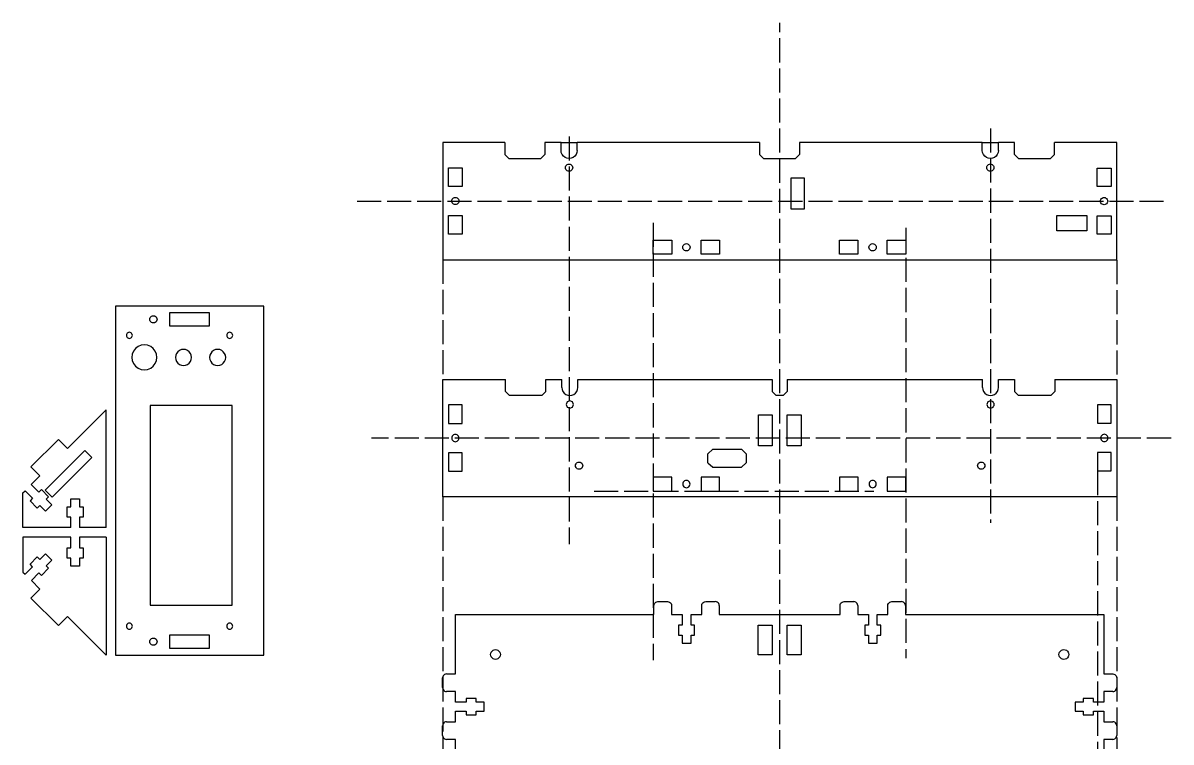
# Model space of a CAD drawing. Header units: inches. Extents: x 5 to 577, y -309 to 439.
# Drawn here: x 5 to 577, y 81 to 439 of the extents above; entities that cross this region are included whole.
import ezdxf

# ---------------------------------------------------------------- set-up
doc = ezdxf.new("R2010")
doc.units = ezdxf.units.IN
doc.header["$MEASUREMENT"] = 0
doc.linetypes.add('ACAD_ISO02W100', pattern=[15, 12, -3])
doc.layers.add('alignment', color=80, linetype='ACAD_ISO02W100', plot=False)

msp = doc.modelspace()

# ---------------------------------------------------------------- linework, layer by layer
for p, q in [((245, 379.77), (214, 379.77)), ((214, 379.77), (214, 321.27)), ((245, 379.77), (245, 373.77)), ((265, 379.77), (265, 373.77)), ((273, 379.77), (265, 379.77)), ((273, 375.77), (273, 379.77)), ((281, 375.77), (281, 379.77)), ((371.89, 379.77), (281, 379.77)), ((371.89, 379.77), (371.89, 373.77)), ((482.89, 379.77), (391.89, 379.77)), ((391.89, 379.77), (391.89, 373.77)), ((483, 375.8), (483, 379.8)), ((499, 379.8), (491, 379.8)), ((491, 375.8), (491, 379.8)), ((499, 373.8), (499, 379.8)), ((550, 379.8), (519, 379.8)), ((519, 373.8), (519, 379.8)), ((550, 321.3), (550, 379.8)), ((245, 373.77), (247, 371.77)), ((265, 373.77), (263, 371.77)), ((273.14, 374.73), (273, 375.77)), ((273.54, 373.77), (273.14, 374.73)), ((274.17, 372.94), (273.54, 373.77)), ((275, 372.31), (274.17, 372.94)), ((275.96, 371.91), (275, 372.31)), ((279, 372.31), (278.04, 371.91)), ((279.83, 372.94), (279, 372.31)), ((280.46, 373.77), (279.83, 372.94)), ((280.86, 374.73), (280.46, 373.77)), ((281, 375.77), (280.86, 374.73)), ((371.89, 373.77), (373.89, 371.77)), ((391.89, 373.77), (389.89, 371.77)), ((483.14, 374.77), (483, 375.8)), ((483.54, 373.8), (483.14, 374.77)), ((484.17, 372.97), (483.54, 373.8)), ((485, 372.34), (484.17, 372.97)), ((485.96, 371.94), (485, 372.34)), ((489, 372.34), (488.04, 371.94)), ((489.83, 372.97), (489, 372.34)), ((490.46, 373.8), (489.83, 372.97)), ((490.86, 374.77), (490.46, 373.8)), ((491, 375.8), (490.86, 374.77)), ((499, 373.8), (501, 371.8)), ((519, 373.8), (517, 371.8)), ((216.85, 367.12), (223.75, 367.12)), ((216.85, 357.92), (216.85, 367.12)), ((223.75, 367.12), (223.75, 357.92)), ((247, 371.77), (263, 371.77)), ((275.2, 367.27), (275.26, 367.74)), ((275.26, 366.8), (275.2, 367.27)), ((275.26, 367.74), (275.44, 368.17)), ((275.44, 366.37), (275.26, 366.8)), ((275.44, 368.17), (275.73, 368.54)), ((275.73, 366), (275.44, 366.37)), ((275.73, 368.54), (276.1, 368.83)), ((277, 371.77), (275.96, 371.91)), ((276.1, 368.83), (276.53, 369.01)), ((276.53, 369.01), (277, 369.07)), ((278.04, 371.91), (277, 371.77)), ((277, 369.07), (277.47, 369.01)), ((277.47, 369.01), (277.9, 368.83)), ((277.9, 368.83), (278.27, 368.54)), ((278.27, 368.54), (278.56, 368.17)), ((278.56, 366.37), (278.27, 366)), ((278.56, 368.17), (278.74, 367.74)), ((278.74, 366.8), (278.56, 366.37)), ((278.74, 367.74), (278.8, 367.27)), ((278.8, 367.27), (278.74, 366.8)), ((373.89, 371.77), (389.89, 371.77)), ((485.2, 367.3), (485.26, 367.77)), ((485.26, 366.83), (485.2, 367.3)), ((485.26, 367.77), (485.44, 368.2)), ((485.44, 366.4), (485.26, 366.83)), ((485.44, 368.2), (485.73, 368.57)), ((485.73, 366.03), (485.44, 366.4)), ((485.73, 368.57), (486.1, 368.86)), ((487, 371.8), (485.96, 371.94)), ((486.1, 368.86), (486.53, 369.04)), ((486.53, 369.04), (487, 369.1)), ((488.04, 371.94), (487, 371.8)), ((487, 369.1), (487.47, 369.04)), ((487.47, 369.04), (487.9, 368.86)), ((487.9, 368.86), (488.27, 368.57)), ((488.27, 368.57), (488.56, 368.2)), ((488.56, 366.4), (488.27, 366.03)), ((488.56, 368.2), (488.74, 367.77)), ((488.74, 366.83), (488.56, 366.4)), ((488.74, 367.77), (488.8, 367.3)), ((488.8, 367.3), (488.74, 366.83)), ((501, 371.8), (517, 371.8)), ((540.25, 357.85), (540.25, 367.05)), ((540.25, 367.05), (547.15, 367.05)), ((547.15, 367.05), (547.15, 357.85)), ((276.1, 365.71), (275.73, 366)), ((276.53, 365.53), (276.1, 365.71)), ((277, 365.47), (276.53, 365.53)), ((277.47, 365.53), (277, 365.47)), ((277.9, 365.71), (277.47, 365.53)), ((278.27, 366), (277.9, 365.71)), ((394.44, 362.07), (387.54, 362.07)), ((387.54, 362.07), (387.54, 346.67)), ((394.44, 346.67), (394.44, 362.07)), ((486.1, 365.74), (485.73, 366.03)), ((486.53, 365.56), (486.1, 365.74)), ((487, 365.5), (486.53, 365.56)), ((487.47, 365.56), (487, 365.5)), ((487.9, 365.74), (487.47, 365.56)), ((488.27, 366.03), (487.9, 365.74)), ((223.75, 357.92), (216.85, 357.92)), ((547.15, 357.85), (540.25, 357.85)), ((218.5, 350.62), (218.56, 351.09)), ((218.56, 350.15), (218.5, 350.62)), ((218.56, 351.09), (218.74, 351.52)), ((218.74, 349.72), (218.56, 350.15)), ((218.74, 351.52), (219.03, 351.89)), ((219.03, 349.35), (218.74, 349.72)), ((219.03, 351.89), (219.4, 352.18)), ((219.4, 349.06), (219.03, 349.35)), ((219.4, 352.18), (219.83, 352.36)), ((219.83, 352.36), (220.3, 352.42)), ((220.3, 352.42), (220.77, 352.36)), ((220.77, 352.36), (221.2, 352.18)), ((221.2, 352.18), (221.57, 351.89)), ((221.57, 349.35), (221.2, 349.06)), ((221.57, 351.89), (221.86, 351.52)), ((221.86, 349.72), (221.57, 349.35)), ((221.86, 351.52), (222.04, 351.09)), ((222.04, 350.15), (221.86, 349.72)), ((222.04, 351.09), (222.1, 350.62)), ((222.1, 350.62), (222.04, 350.15)), ((541.9, 350.55), (541.96, 351.02)), ((541.96, 350.08), (541.9, 350.55)), ((541.96, 351.02), (542.14, 351.45)), ((542.14, 349.65), (541.96, 350.08)), ((542.14, 351.45), (542.43, 351.82)), ((542.43, 349.28), (542.14, 349.65)), ((542.43, 351.82), (542.8, 352.11)), ((542.8, 348.99), (542.43, 349.28)), ((542.8, 352.11), (543.23, 352.29)), ((543.23, 352.29), (543.7, 352.35)), ((543.7, 352.35), (544.17, 352.29)), ((544.17, 352.29), (544.6, 352.11)), ((544.6, 352.11), (544.97, 351.82)), ((544.97, 349.28), (544.6, 348.99)), ((544.97, 351.82), (545.26, 351.45)), ((545.26, 349.65), (544.97, 349.28)), ((545.26, 351.45), (545.44, 351.02)), ((545.44, 350.08), (545.26, 349.65)), ((545.44, 351.02), (545.5, 350.55)), ((545.5, 350.55), (545.44, 350.08)), ((219.83, 348.88), (219.4, 349.06)), ((220.3, 348.82), (219.83, 348.88)), ((220.77, 348.88), (220.3, 348.82)), ((221.2, 349.06), (220.77, 348.88)), ((387.54, 346.67), (394.44, 346.67)), ((543.23, 348.81), (542.8, 348.99)), ((543.7, 348.75), (543.23, 348.81)), ((544.17, 348.81), (543.7, 348.75)), ((544.6, 348.99), (544.17, 348.81)), ((216.85, 343.32), (223.75, 343.32)), ((216.85, 334.12), (216.85, 343.32)), ((223.75, 343.32), (223.75, 334.12)), ((540.25, 334.05), (540.25, 343.25)), ((540.25, 343.25), (547.15, 343.25)), ((547.15, 343.25), (547.15, 334.05)), ((223.75, 334.12), (216.85, 334.12)), ((547.15, 334.05), (540.25, 334.05)), ((318.99, 331.02), (328.19, 331.02)), ((318.99, 324.12), (318.99, 331.02)), ((328.19, 331.02), (328.19, 324.12)), ((333.69, 327.57), (333.75, 328.04)), ((333.75, 327.1), (333.69, 327.57)), ((333.75, 328.04), (333.93, 328.47)), ((333.93, 326.67), (333.75, 327.1)), ((333.93, 328.47), (334.22, 328.84)), ((334.22, 326.3), (333.93, 326.67)), ((334.22, 328.84), (334.59, 329.13)), ((334.59, 326.01), (334.22, 326.3)), ((334.59, 329.13), (335.02, 329.31)), ((335.02, 329.31), (335.49, 329.37)), ((335.49, 329.37), (335.96, 329.31)), ((335.96, 329.31), (336.39, 329.13)), ((336.39, 329.13), (336.76, 328.84)), ((336.76, 326.3), (336.39, 326.01)), ((336.76, 328.84), (337.05, 328.47)), ((337.05, 326.67), (336.76, 326.3)), ((337.05, 328.47), (337.23, 328.04)), ((337.23, 327.1), (337.05, 326.67)), ((337.23, 328.04), (337.29, 327.57)), ((337.29, 327.57), (337.23, 327.1)), ((342.79, 331.02), (351.99, 331.02)), ((342.79, 324.12), (342.79, 331.02)), ((351.99, 331.02), (351.99, 324.12)), ((411.79, 331.02), (420.99, 331.02)), ((411.79, 324.12), (411.79, 331.02)), ((420.99, 331.02), (420.99, 324.12)), ((426.49, 327.57), (426.55, 328.04)), ((426.55, 327.1), (426.49, 327.57)), ((426.55, 328.04), (426.73, 328.47)), ((426.73, 326.67), (426.55, 327.1)), ((426.73, 328.47), (427.02, 328.84)), ((427.02, 326.3), (426.73, 326.67)), ((427.02, 328.84), (427.39, 329.13)), ((427.39, 326.01), (427.02, 326.3)), ((427.39, 329.13), (427.82, 329.31)), ((427.82, 329.31), (428.29, 329.37)), ((428.29, 329.37), (428.76, 329.31)), ((428.76, 329.31), (429.19, 329.13)), ((429.19, 329.13), (429.56, 328.84)), ((429.56, 326.3), (429.19, 326.01)), ((429.56, 328.84), (429.85, 328.47)), ((429.85, 326.67), (429.56, 326.3)), ((429.85, 328.47), (430.03, 328.04)), ((430.03, 327.1), (429.85, 326.67)), ((430.03, 328.04), (430.09, 327.57)), ((430.09, 327.57), (430.03, 327.1)), ((435.59, 331.02), (444.79, 331.02)), ((435.59, 324.12), (435.59, 331.02)), ((444.79, 331.02), (444.79, 324.12)), ((214, 321.27), (550, 321.27)), ((328.19, 324.12), (318.99, 324.12)), ((335.02, 325.83), (334.59, 326.01)), ((335.49, 325.77), (335.02, 325.83)), ((335.96, 325.83), (335.49, 325.77)), ((336.39, 326.01), (335.96, 325.83)), ((351.99, 324.12), (342.79, 324.12)), ((420.99, 324.12), (411.79, 324.12)), ((427.82, 325.83), (427.39, 326.01)), ((428.29, 325.77), (427.82, 325.83)), ((428.76, 325.83), (428.29, 325.77)), ((429.19, 326.01), (428.76, 325.83)), ((444.79, 324.12), (435.59, 324.12)), ((50.83, 298.15), (50.83, 124.15)), ((124.83, 298.15), (50.83, 298.15)), ((124.83, 124.15), (124.83, 298.15)), ((68.03, 291.61), (68.09, 292.07)), ((68.09, 292.07), (68.27, 292.51)), ((68.27, 292.51), (68.55, 292.88)), ((68.55, 292.88), (68.93, 293.16)), ((68.93, 293.16), (69.36, 293.34)), ((69.36, 293.34), (69.83, 293.41)), ((69.83, 293.41), (70.29, 293.34)), ((70.29, 293.34), (70.73, 293.16)), ((70.73, 293.16), (71.1, 292.88)), ((71.1, 292.88), (71.39, 292.51)), ((71.39, 292.51), (71.57, 292.07)), ((71.57, 292.07), (71.63, 291.61)), ((77.83, 294.91), (77.83, 288.31)), ((97.83, 294.91), (77.83, 294.91)), ((97.83, 288.31), (97.83, 294.91)), ((68.09, 291.14), (68.03, 291.61)), ((68.27, 290.71), (68.09, 291.14)), ((68.55, 290.33), (68.27, 290.71)), ((68.93, 290.05), (68.55, 290.33)), ((69.36, 289.87), (68.93, 290.05)), ((69.83, 289.81), (69.36, 289.87)), ((70.29, 289.87), (69.83, 289.81)), ((70.73, 290.05), (70.29, 289.87)), ((71.1, 290.33), (70.73, 290.05)), ((71.39, 290.71), (71.1, 290.33)), ((71.57, 291.14), (71.39, 290.71)), ((71.63, 291.61), (71.57, 291.14)), ((77.83, 288.31), (97.83, 288.31)), ((56.38, 284.04), (56.33, 283.65)), ((56.33, 283.65), (56.38, 283.26)), ((56.53, 284.4), (56.38, 284.04)), ((56.38, 283.26), (56.53, 282.9)), ((56.77, 284.71), (56.53, 284.4)), ((56.53, 282.9), (56.77, 282.59)), ((57.08, 284.95), (56.77, 284.71)), ((56.77, 282.59), (57.08, 282.35)), ((57.44, 285.1), (57.08, 284.95)), ((57.08, 282.35), (57.44, 282.2)), ((57.83, 285.15), (57.44, 285.1)), ((57.44, 282.2), (57.83, 282.15)), ((58.22, 285.1), (57.83, 285.15)), ((57.83, 282.15), (58.22, 282.2)), ((58.58, 284.95), (58.22, 285.1)), ((58.22, 282.2), (58.58, 282.35)), ((58.89, 284.71), (58.58, 284.95)), ((58.58, 282.35), (58.89, 282.59)), ((59.13, 284.4), (58.89, 284.71)), ((58.89, 282.59), (59.13, 282.9)), ((59.28, 284.04), (59.13, 284.4)), ((59.13, 282.9), (59.28, 283.26)), ((59.33, 283.65), (59.28, 284.04)), ((59.28, 283.26), (59.33, 283.65)), ((106.38, 284.04), (106.33, 283.65)), ((106.33, 283.65), (106.38, 283.26)), ((106.53, 284.4), (106.38, 284.04)), ((106.38, 283.26), (106.53, 282.9)), ((106.77, 284.71), (106.53, 284.4)), ((106.53, 282.9), (106.77, 282.59)), ((107.08, 284.95), (106.77, 284.71)), ((106.77, 282.59), (107.08, 282.35)), ((107.44, 285.1), (107.08, 284.95)), ((107.08, 282.35), (107.44, 282.2)), ((107.83, 285.15), (107.44, 285.1)), ((107.44, 282.2), (107.83, 282.15)), ((108.22, 285.1), (107.83, 285.15)), ((107.83, 282.15), (108.22, 282.2)), ((108.58, 284.95), (108.22, 285.1)), ((108.22, 282.2), (108.58, 282.35)), ((108.89, 284.71), (108.58, 284.95)), ((108.58, 282.35), (108.89, 282.59)), ((109.13, 284.4), (108.89, 284.71)), ((108.89, 282.59), (109.13, 282.9)), ((109.28, 284.04), (109.13, 284.4)), ((109.13, 282.9), (109.28, 283.26)), ((109.33, 283.65), (109.28, 284.04)), ((109.28, 283.26), (109.33, 283.65)), ((59.91, 275.78), (59.29, 274.27)), ((60.91, 277.07), (59.91, 275.78)), ((62.2, 278.06), (60.91, 277.07)), ((63.71, 278.69), (62.2, 278.06)), ((65.33, 278.9), (63.71, 278.69)), ((66.94, 278.69), (65.33, 278.9)), ((68.45, 278.06), (66.94, 278.69)), ((69.75, 277.07), (68.45, 278.06)), ((70.74, 275.78), (69.75, 277.07)), ((71.36, 274.27), (70.74, 275.78)), ((82, 275.48), (81.36, 274.65)), ((82.83, 276.11), (82, 275.48)), ((83.79, 276.51), (82.83, 276.11)), ((84.83, 276.65), (83.79, 276.51)), ((85.86, 276.51), (84.83, 276.65)), ((86.83, 276.11), (85.86, 276.51)), ((87.66, 275.48), (86.83, 276.11)), ((88.29, 274.65), (87.66, 275.48)), ((99, 275.48), (98.36, 274.65)), ((99.83, 276.11), (99, 275.48)), ((100.79, 276.51), (99.83, 276.11)), ((101.83, 276.65), (100.79, 276.51)), ((102.86, 276.51), (101.83, 276.65)), ((103.83, 276.11), (102.86, 276.51)), ((104.66, 275.48), (103.83, 276.11)), ((105.29, 274.65), (104.66, 275.48)), ((59.29, 274.27), (59.08, 272.65)), ((59.08, 272.65), (59.29, 271.03)), ((59.29, 271.03), (59.91, 269.53)), ((59.91, 269.53), (60.91, 268.23)), ((69.75, 268.23), (70.74, 269.53)), ((70.74, 269.53), (71.36, 271.03)), ((71.58, 272.65), (71.36, 274.27)), ((71.36, 271.03), (71.58, 272.65)), ((80.96, 273.69), (80.83, 272.65)), ((80.83, 272.65), (80.96, 271.61)), ((81.36, 274.65), (80.96, 273.69)), ((80.96, 271.61), (81.36, 270.65)), ((81.36, 270.65), (82, 269.82)), ((82, 269.82), (82.83, 269.19)), ((82.83, 269.19), (83.79, 268.79)), ((85.86, 268.79), (86.83, 269.19)), ((86.83, 269.19), (87.66, 269.82)), ((87.66, 269.82), (88.29, 270.65)), ((88.69, 273.69), (88.29, 274.65)), ((88.29, 270.65), (88.69, 271.61)), ((88.83, 272.65), (88.69, 273.69)), ((88.69, 271.61), (88.83, 272.65)), ((97.96, 273.69), (97.83, 272.65)), ((97.83, 272.65), (97.96, 271.61)), ((98.36, 274.65), (97.96, 273.69)), ((97.96, 271.61), (98.36, 270.65)), ((98.36, 270.65), (99, 269.82)), ((99, 269.82), (99.83, 269.19)), ((99.83, 269.19), (100.79, 268.79)), ((102.86, 268.79), (103.83, 269.19)), ((103.83, 269.19), (104.66, 269.82)), ((104.66, 269.82), (105.29, 270.65)), ((105.69, 273.69), (105.29, 274.65)), ((105.29, 270.65), (105.69, 271.61)), ((105.83, 272.65), (105.69, 273.69)), ((105.69, 271.61), (105.83, 272.65)), ((60.91, 268.23), (62.2, 267.24)), ((62.2, 267.24), (63.71, 266.61)), ((63.71, 266.61), (65.33, 266.4)), ((65.33, 266.4), (66.94, 266.61)), ((66.94, 266.61), (68.45, 267.24)), ((68.45, 267.24), (69.75, 268.23)), ((83.79, 268.79), (84.83, 268.65)), ((84.83, 268.65), (85.86, 268.79)), ((100.79, 268.79), (101.83, 268.65)), ((101.83, 268.65), (102.86, 268.79)), ((214, 261.67), (245.38, 261.67)), ((214, 203.17), (214, 261.67)), ((245.38, 255.67), (245.38, 261.67)), ((265.38, 261.67), (273.38, 261.67)), ((265.38, 255.67), (265.38, 261.67)), ((273.38, 257.67), (273.38, 261.67)), ((273.38, 257.67), (273.51, 256.63)), ((281.24, 256.63), (281.38, 257.67)), ((281.38, 261.67), (378.25, 261.67)), ((281.38, 257.67), (281.38, 261.67)), ((378.25, 261.67), (378.25, 255.67)), ((385.75, 261.67), (385.75, 255.67)), ((385.75, 261.67), (483.09, 261.67)), ((483.09, 257.67), (483.09, 261.67)), ((483.09, 257.67), (483.22, 256.63)), ((490.95, 256.63), (491.09, 257.67)), ((491.09, 257.67), (491.09, 261.67)), ((491.09, 261.67), (499.09, 261.67)), ((499.09, 261.67), (499.09, 255.67)), ((519.09, 261.67), (519.09, 255.67)), ((519.09, 261.67), (550.09, 261.67)), ((550.09, 261.67), (550.09, 203.17)), ((245.38, 255.67), (247.38, 253.67)), ((263.38, 253.67), (247.38, 253.67)), ((265.38, 255.67), (263.38, 253.67)), ((273.51, 256.63), (273.91, 255.67)), ((273.91, 255.67), (274.55, 254.84)), ((274.55, 254.84), (275.38, 254.2)), ((275.38, 254.2), (276.34, 253.8)), ((276.34, 253.8), (277.38, 253.67)), ((277.38, 253.67), (278.41, 253.8)), ((278.41, 253.8), (279.38, 254.2)), ((279.38, 254.2), (280.2, 254.84)), ((280.2, 254.84), (280.84, 255.67)), ((280.84, 255.67), (281.24, 256.63)), ((378.25, 255.67), (380.25, 253.67)), ((383.75, 253.67), (380.25, 253.67)), ((385.75, 255.67), (383.75, 253.67)), ((483.22, 256.63), (483.62, 255.67)), ((483.62, 255.67), (484.26, 254.84)), ((484.26, 254.84), (485.09, 254.2)), ((485.09, 254.2), (486.05, 253.8)), ((486.05, 253.8), (487.09, 253.67)), ((487.09, 253.67), (488.12, 253.8)), ((488.12, 253.8), (489.09, 254.2)), ((489.09, 254.2), (489.91, 254.84)), ((489.91, 254.84), (490.55, 255.67)), ((490.55, 255.67), (490.95, 256.63)), ((499.09, 255.67), (501.09, 253.67)), ((517.09, 253.67), (501.09, 253.67)), ((519.09, 255.67), (517.09, 253.67)), ((46.25, 246.56), (26.94, 227.26)), ((46.25, 187.76), (46.25, 246.56)), ((109.13, 248.65), (68.13, 248.65)), ((68.13, 248.65), (68.13, 149.15)), ((109.13, 149.15), (109.13, 248.65)), ((216.85, 248.92), (216.85, 239.72)), ((223.75, 248.92), (216.85, 248.92)), ((223.75, 239.72), (223.75, 248.92)), ((275.64, 249.63), (275.58, 249.17)), ((275.58, 249.17), (275.64, 248.7)), ((275.82, 250.07), (275.64, 249.63)), ((275.64, 248.7), (275.82, 248.27)), ((276.1, 250.44), (275.82, 250.07)), ((275.82, 248.27), (276.1, 247.9)), ((276.48, 250.73), (276.1, 250.44)), ((276.1, 247.9), (276.48, 247.61)), ((276.91, 250.91), (276.48, 250.73)), ((276.48, 247.61), (276.91, 247.43)), ((277.38, 250.97), (276.91, 250.91)), ((276.91, 247.43), (277.38, 247.37)), ((277.84, 250.91), (277.38, 250.97)), ((277.38, 247.37), (277.84, 247.43)), ((278.28, 250.73), (277.84, 250.91)), ((277.84, 247.43), (278.28, 247.61)), ((278.65, 250.44), (278.28, 250.73)), ((278.28, 247.61), (278.65, 247.9)), ((278.93, 250.07), (278.65, 250.44)), ((278.65, 247.9), (278.93, 248.27)), ((279.11, 249.63), (278.93, 250.07)), ((278.93, 248.27), (279.11, 248.7)), ((279.18, 249.17), (279.11, 249.63)), ((279.11, 248.7), (279.18, 249.17)), ((485.35, 249.63), (485.29, 249.17)), ((485.29, 249.17), (485.35, 248.7)), ((485.53, 250.07), (485.35, 249.63)), ((485.35, 248.7), (485.53, 248.27)), ((485.81, 250.44), (485.53, 250.07)), ((485.53, 248.27), (485.81, 247.9)), ((486.19, 250.73), (485.81, 250.44)), ((485.81, 247.9), (486.19, 247.61)), ((486.62, 250.91), (486.19, 250.73)), ((486.19, 247.61), (486.62, 247.43)), ((487.09, 250.97), (486.62, 250.91)), ((486.62, 247.43), (487.09, 247.37)), ((487.55, 250.91), (487.09, 250.97)), ((487.09, 247.37), (487.55, 247.43)), ((487.99, 250.73), (487.55, 250.91)), ((487.55, 247.43), (487.99, 247.61)), ((488.36, 250.44), (487.99, 250.73)), ((487.99, 247.61), (488.36, 247.9)), ((488.64, 250.07), (488.36, 250.44)), ((488.36, 247.9), (488.64, 248.27)), ((488.82, 249.63), (488.64, 250.07)), ((488.64, 248.27), (488.82, 248.7)), ((488.89, 249.17), (488.82, 249.63)), ((488.82, 248.7), (488.89, 249.17)), ((547.24, 249.02), (540.34, 249.02)), ((540.34, 249.02), (540.34, 239.82)), ((547.24, 239.82), (547.24, 249.02)), ((371.35, 243.97), (378.25, 243.97)), ((371.35, 228.57), (371.35, 243.97)), ((378.25, 243.97), (378.25, 228.57)), ((385.75, 228.57), (385.75, 243.97)), ((385.75, 243.97), (392.65, 243.97)), ((392.65, 243.97), (392.65, 228.57)), ((216.85, 239.72), (223.75, 239.72)), ((540.34, 239.82), (547.24, 239.82)), ((8.74, 218.02), (22.46, 231.74)), ((22.46, 231.74), (26.94, 227.26)), ((218.56, 232.88), (218.5, 232.42)), ((218.5, 232.42), (218.56, 231.95)), ((218.74, 233.32), (218.56, 232.88)), ((218.56, 231.95), (218.74, 231.52)), ((219.02, 233.69), (218.74, 233.32)), ((218.74, 231.52), (219.02, 231.14)), ((219.4, 233.98), (219.02, 233.69)), ((219.02, 231.14), (219.4, 230.86)), ((219.83, 234.16), (219.4, 233.98)), ((219.4, 230.86), (219.83, 230.68)), ((220.3, 234.22), (219.83, 234.16)), ((219.83, 230.68), (220.3, 230.62)), ((220.76, 234.16), (220.3, 234.22)), ((220.3, 230.62), (220.76, 230.68)), ((221.2, 233.98), (220.76, 234.16)), ((220.76, 230.68), (221.2, 230.86)), ((221.57, 233.69), (221.2, 233.98)), ((221.2, 230.86), (221.57, 231.14)), ((221.86, 233.32), (221.57, 233.69)), ((221.57, 231.14), (221.86, 231.52)), ((222.04, 232.88), (221.86, 233.32)), ((221.86, 231.52), (222.04, 231.95)), ((222.1, 232.42), (222.04, 232.88)), ((222.04, 231.95), (222.1, 232.42)), ((542.05, 232.98), (541.98, 232.52)), ((541.98, 232.52), (542.05, 232.05)), ((542.23, 233.42), (542.05, 232.98)), ((542.05, 232.05), (542.23, 231.62)), ((542.51, 233.79), (542.23, 233.42)), ((542.23, 231.62), (542.51, 231.24)), ((542.89, 234.08), (542.51, 233.79)), ((542.51, 231.24), (542.89, 230.96)), ((543.32, 234.26), (542.89, 234.08)), ((542.89, 230.96), (543.32, 230.78)), ((543.79, 234.32), (543.32, 234.26)), ((543.32, 230.78), (543.79, 230.72)), ((544.25, 234.26), (543.79, 234.32)), ((543.79, 230.72), (544.25, 230.78)), ((544.69, 234.08), (544.25, 234.26)), ((544.25, 230.78), (544.69, 230.96)), ((545.06, 233.79), (544.69, 234.08)), ((544.69, 230.96), (545.06, 231.24)), ((545.35, 233.42), (545.06, 233.79)), ((545.06, 231.24), (545.35, 231.62)), ((545.53, 232.98), (545.35, 233.42)), ((545.35, 231.62), (545.53, 232.05)), ((545.59, 232.52), (545.53, 232.98)), ((545.53, 232.05), (545.59, 232.52)), ((35.57, 226.23), (15.77, 206.43)), ((39.09, 222.71), (35.57, 226.23)), ((223.75, 225.12), (216.85, 225.12)), ((216.85, 225.12), (216.85, 215.92)), ((223.75, 215.92), (223.75, 225.12)), ((348.63, 226.82), (346.25, 224.58)), ((346.25, 220.1), (346.25, 224.58)), ((348.63, 226.82), (362.91, 226.82)), ((365.29, 224.58), (362.91, 226.82)), ((365.29, 224.58), (365.29, 220.1)), ((378.25, 228.57), (371.35, 228.57)), ((392.65, 228.57), (385.75, 228.57)), ((540.34, 225.22), (540.34, 216.02)), ((547.24, 225.22), (540.34, 225.22)), ((547.24, 216.02), (547.24, 225.22)), ((13.22, 213.54), (8.74, 218.02)), ((19.29, 202.91), (39.09, 222.71)), ((280.22, 218.67), (280.29, 219.13)), ((280.29, 218.2), (280.22, 218.67)), ((280.29, 219.13), (280.47, 219.57)), ((280.47, 217.77), (280.29, 218.2)), ((280.47, 219.57), (280.75, 219.94)), ((280.75, 217.4), (280.47, 217.77)), ((280.75, 219.94), (281.12, 220.23)), ((281.12, 220.23), (281.56, 220.41)), ((281.56, 220.41), (282.02, 220.47)), ((282.02, 220.47), (282.49, 220.41)), ((282.49, 220.41), (282.92, 220.23)), ((282.92, 220.23), (283.3, 219.94)), ((283.3, 219.94), (283.58, 219.57)), ((283.58, 217.77), (283.3, 217.4)), ((283.58, 219.57), (283.76, 219.13)), ((283.76, 218.2), (283.58, 217.77)), ((283.76, 219.13), (283.82, 218.67)), ((283.82, 218.67), (283.76, 218.2)), ((346.25, 220.1), (348.63, 217.86)), ((348.63, 217.86), (362.91, 217.86)), ((362.91, 217.86), (365.29, 220.1)), ((480.64, 218.67), (480.7, 219.13)), ((480.7, 218.2), (480.64, 218.67)), ((480.7, 219.13), (480.88, 219.57)), ((480.88, 217.77), (480.7, 218.2)), ((480.88, 219.57), (481.16, 219.94)), ((481.16, 217.4), (480.88, 217.77)), ((481.16, 219.94), (481.54, 220.23)), ((481.54, 220.23), (481.97, 220.41)), ((481.97, 220.41), (482.44, 220.47)), ((482.44, 220.47), (482.9, 220.41)), ((482.9, 220.41), (483.34, 220.23)), ((483.34, 220.23), (483.71, 219.94)), ((483.71, 219.94), (483.99, 219.57)), ((483.99, 217.77), (483.71, 217.4)), ((483.99, 219.57), (484.17, 219.13)), ((484.17, 218.2), (483.99, 217.77)), ((484.17, 219.13), (484.24, 218.67)), ((484.24, 218.67), (484.17, 218.2)), ((13.22, 213.54), (8.95, 209.27)), ((216.85, 215.92), (223.75, 215.92)), ((281.12, 217.11), (280.75, 217.4)), ((281.56, 216.93), (281.12, 217.11)), ((282.02, 216.87), (281.56, 216.93)), ((282.49, 216.93), (282.02, 216.87)), ((282.92, 217.11), (282.49, 216.93)), ((283.3, 217.4), (282.92, 217.11)), ((328.2, 212.92), (319, 212.92)), ((319, 212.92), (319, 206.02)), ((328.2, 206.02), (328.2, 212.92)), ((342.8, 212.92), (342.8, 206.02)), ((352, 212.92), (342.8, 212.92)), ((352, 206.02), (352, 212.92)), ((421.04, 212.92), (411.84, 212.92)), ((411.84, 212.92), (411.84, 206.02)), ((421.04, 206.02), (421.04, 212.92)), ((444.84, 212.92), (435.64, 212.92)), ((435.64, 212.92), (435.64, 206.02)), ((444.84, 206.02), (444.84, 212.92)), ((481.54, 217.11), (481.16, 217.4)), ((481.97, 216.93), (481.54, 217.11)), ((482.44, 216.87), (481.97, 216.93)), ((482.9, 216.93), (482.44, 216.87)), ((483.34, 217.11), (482.9, 216.93)), ((483.71, 217.4), (483.34, 217.11)), ((540.34, 216.02), (547.24, 216.02)), ((4.78, 205.1), (5.84, 206.16)), ((5.84, 206.16), (9.59, 202.41)), ((12.7, 205.52), (8.95, 209.27)), ((13.97, 206.79), (12.7, 205.52)), ((17.58, 203.19), (13.97, 206.79)), ((15.77, 206.43), (19.29, 202.91)), ((333.76, 209.93), (333.69, 209.47)), ((333.69, 209.47), (333.76, 209)), ((333.94, 210.37), (333.76, 209.93)), ((333.76, 209), (333.94, 208.57)), ((334.22, 210.74), (333.94, 210.37)), ((333.94, 208.57), (334.22, 208.19)), ((334.6, 211.03), (334.22, 210.74)), ((334.22, 208.19), (334.6, 207.91)), ((335.03, 211.21), (334.6, 211.03)), ((334.6, 207.91), (335.03, 207.73)), ((335.5, 211.27), (335.03, 211.21)), ((335.03, 207.73), (335.5, 207.67)), ((335.96, 211.21), (335.5, 211.27)), ((335.5, 207.67), (335.96, 207.73)), ((336.4, 211.03), (335.96, 211.21)), ((335.96, 207.73), (336.4, 207.91)), ((336.77, 210.74), (336.4, 211.03)), ((336.4, 207.91), (336.77, 208.19)), ((337.06, 210.37), (336.77, 210.74)), ((336.77, 208.19), (337.06, 208.57)), ((337.24, 209.93), (337.06, 210.37)), ((337.06, 208.57), (337.24, 209)), ((337.3, 209.47), (337.24, 209.93)), ((337.24, 209), (337.3, 209.47)), ((426.6, 209.93), (426.54, 209.47)), ((426.54, 209.47), (426.6, 209)), ((426.78, 210.37), (426.6, 209.93)), ((426.6, 209), (426.78, 208.57)), ((427.06, 210.74), (426.78, 210.37)), ((426.78, 208.57), (427.06, 208.19)), ((427.44, 211.03), (427.06, 210.74)), ((427.06, 208.19), (427.44, 207.91)), ((427.87, 211.21), (427.44, 211.03)), ((427.44, 207.91), (427.87, 207.73)), ((428.34, 211.27), (427.87, 211.21)), ((427.87, 207.73), (428.34, 207.67)), ((428.8, 211.21), (428.34, 211.27)), ((428.34, 207.67), (428.8, 207.73)), ((429.24, 211.03), (428.8, 211.21)), ((428.8, 207.73), (429.24, 207.91)), ((429.61, 210.74), (429.24, 211.03)), ((429.24, 207.91), (429.61, 208.19)), ((429.9, 210.37), (429.61, 210.74)), ((429.61, 208.19), (429.9, 208.57)), ((430.08, 209.93), (429.9, 210.37)), ((429.9, 208.57), (430.08, 209)), ((430.14, 209.47), (430.08, 209.93)), ((430.08, 209), (430.14, 209.47)), ((4.78, 187.76), (4.78, 205.1)), ((9.59, 202.41), (8.32, 201.14)), ((8.32, 201.14), (11.92, 197.53)), ((16.31, 201.92), (17.58, 203.19)), ((19.1, 199.12), (16.31, 201.92)), ((28.58, 198.16), (28.58, 202.11)), ((28.58, 202.11), (32.98, 202.11)), ((32.98, 202.11), (32.98, 198.16)), ((550.09, 203.17), (214, 203.17)), ((319, 206.02), (328.2, 206.02)), ((342.8, 206.02), (352, 206.02)), ((411.84, 206.02), (421.04, 206.02)), ((435.64, 206.02), (444.84, 206.02)), ((11.92, 197.53), (13.19, 198.8)), ((13.19, 198.8), (15.99, 196.01)), ((15.99, 196.01), (19.1, 199.12)), ((26.78, 193.06), (26.78, 198.16)), ((26.78, 198.16), (28.58, 198.16)), ((32.98, 198.16), (34.78, 198.16)), ((34.78, 198.16), (34.78, 193.06)), ((28.58, 193.06), (26.78, 193.06)), ((28.58, 187.76), (28.58, 193.06)), ((34.78, 193.06), (32.98, 193.06)), ((32.98, 193.06), (32.98, 187.76)), ((28.58, 187.76), (4.78, 187.76)), ((46.25, 187.76), (32.98, 187.76)), ((28.59, 182.95), (4.79, 182.95)), ((4.79, 182.95), (4.79, 165.62)), ((26.79, 172.55), (26.79, 177.65)), ((26.79, 177.65), (28.59, 177.65)), ((28.59, 177.65), (28.59, 182.95)), ((32.99, 182.95), (32.99, 177.65)), ((46.26, 182.95), (32.99, 182.95)), ((32.99, 177.65), (34.79, 177.65)), ((34.79, 177.65), (34.79, 172.55)), ((46.26, 182.95), (46.26, 124.15)), ((8.32, 169.58), (11.93, 173.18)), ((11.93, 173.18), (13.2, 171.91)), ((13.2, 171.91), (16, 174.7)), ((16, 174.7), (19.11, 171.59)), ((28.59, 172.55), (26.79, 172.55)), ((28.59, 168.6), (28.59, 172.55)), ((34.79, 172.55), (32.99, 172.55)), ((32.99, 172.55), (32.99, 168.6)), ((5.85, 164.56), (9.6, 168.3)), ((9.6, 168.3), (8.32, 169.58)), ((17.59, 167.53), (13.98, 163.92)), ((19.11, 171.59), (16.31, 168.8)), ((16.31, 168.8), (17.59, 167.53)), ((32.99, 168.6), (28.59, 168.6)), ((4.79, 165.62), (5.85, 164.56)), ((12.71, 165.19), (8.96, 161.44)), ((13.23, 157.17), (8.96, 161.44)), ((13.98, 163.92), (12.71, 165.19)), ((13.23, 157.17), (8.75, 152.69)), ((8.75, 152.69), (22.47, 138.97)), ((68.13, 149.15), (109.13, 149.15)), ((319.3, 148.87), (319.37, 149.39)), ((319.3, 144.52), (319.3, 148.87)), ((319.37, 149.39), (319.57, 149.87)), ((319.57, 149.87), (319.89, 150.29)), ((319.89, 150.29), (320.3, 150.61)), ((320.3, 150.61), (320.78, 150.81)), ((320.78, 150.81), (321.3, 150.87)), ((321.3, 150.87), (326.1, 150.87)), ((326.1, 150.87), (326.62, 150.81)), ((326.62, 150.81), (327.1, 150.61)), ((327.1, 150.61), (327.51, 150.29)), ((327.51, 150.29), (327.83, 149.87)), ((327.83, 149.87), (328.03, 149.39)), ((328.03, 149.39), (328.1, 148.87)), ((328.1, 148.87), (328.1, 144.52)), ((343.1, 148.87), (343.17, 149.39)), ((343.1, 144.52), (343.1, 148.87)), ((343.17, 149.39), (343.37, 149.87)), ((343.37, 149.87), (343.69, 150.29)), ((343.69, 150.29), (344.1, 150.61)), ((344.1, 150.61), (344.58, 150.81)), ((344.58, 150.81), (345.1, 150.87)), ((345.1, 150.87), (349.9, 150.87)), ((350.42, 150.81), (349.9, 150.87)), ((350.9, 150.61), (350.42, 150.81)), ((351.31, 150.29), (350.9, 150.61)), ((351.63, 149.87), (351.31, 150.29)), ((351.83, 149.39), (351.63, 149.87)), ((351.9, 148.87), (351.83, 149.39)), ((351.9, 148.87), (351.9, 144.52)), ((412.1, 148.87), (412.17, 149.39)), ((412.1, 144.52), (412.1, 148.87)), ((412.17, 149.39), (412.37, 149.87)), ((412.37, 149.87), (412.69, 150.29)), ((412.69, 150.29), (413.1, 150.61)), ((413.1, 150.61), (413.58, 150.81)), ((413.58, 150.81), (414.1, 150.87)), ((414.1, 150.87), (418.9, 150.87)), ((419.42, 150.81), (418.9, 150.87)), ((419.9, 150.61), (419.42, 150.81)), ((420.31, 150.29), (419.9, 150.61)), ((420.63, 149.87), (420.31, 150.29)), ((420.83, 149.39), (420.63, 149.87)), ((420.9, 148.87), (420.83, 149.39)), ((420.9, 148.87), (420.9, 144.52)), ((435.9, 148.87), (435.97, 149.39)), ((435.9, 144.52), (435.9, 148.87)), ((435.97, 149.39), (436.17, 149.87)), ((436.17, 149.87), (436.49, 150.29)), ((436.49, 150.29), (436.9, 150.61)), ((436.9, 150.61), (437.38, 150.81)), ((437.38, 150.81), (437.9, 150.87)), ((437.9, 150.87), (442.7, 150.87)), ((443.22, 150.81), (442.7, 150.87)), ((443.7, 150.61), (443.22, 150.81)), ((444.11, 150.29), (443.7, 150.61)), ((444.43, 149.87), (444.11, 150.29)), ((444.63, 149.39), (444.43, 149.87)), ((444.7, 148.87), (444.63, 149.39)), ((444.7, 148.87), (444.7, 144.52)), ((22.47, 138.97), (26.95, 143.45)), ((46.26, 124.15), (26.95, 143.45)), ((220.33, 114.82), (220.33, 144.52)), ((220.33, 144.52), (319.3, 144.52)), ((328.1, 144.52), (333.4, 144.52)), ((333.4, 144.52), (333.4, 139.22)), ((337.8, 139.22), (337.8, 144.52)), ((337.8, 144.52), (343.1, 144.52)), ((351.9, 144.52), (412.1, 144.52)), ((420.9, 144.52), (426.2, 144.52)), ((426.2, 144.52), (426.2, 139.22)), ((430.6, 139.22), (430.6, 144.52)), ((430.6, 144.52), (435.9, 144.52)), ((444.7, 144.52), (543.65, 144.52)), ((543.65, 144.52), (543.65, 114.82)), ((56.38, 139.04), (56.33, 138.65)), ((56.33, 138.65), (56.38, 138.26)), ((56.53, 139.4), (56.38, 139.04)), ((56.38, 138.26), (56.53, 137.9)), ((56.77, 139.71), (56.53, 139.4)), ((56.53, 137.9), (56.77, 137.59)), ((57.08, 139.95), (56.77, 139.71)), ((56.77, 137.59), (57.08, 137.35)), ((57.44, 140.1), (57.08, 139.95)), ((57.08, 137.35), (57.44, 137.2)), ((57.83, 140.15), (57.44, 140.1)), ((58.22, 140.1), (57.83, 140.15)), ((58.58, 139.95), (58.22, 140.1)), ((58.22, 137.2), (58.58, 137.35)), ((58.89, 139.71), (58.58, 139.95)), ((58.58, 137.35), (58.89, 137.59)), ((59.13, 139.4), (58.89, 139.71)), ((58.89, 137.59), (59.13, 137.9)), ((59.28, 139.04), (59.13, 139.4)), ((59.13, 137.9), (59.28, 138.26)), ((59.33, 138.65), (59.28, 139.04)), ((59.28, 138.26), (59.33, 138.65)), ((106.38, 139.04), (106.33, 138.65)), ((106.33, 138.65), (106.38, 138.26)), ((106.53, 139.4), (106.38, 139.04)), ((106.38, 138.26), (106.53, 137.9)), ((106.77, 139.71), (106.53, 139.4)), ((106.53, 137.9), (106.77, 137.59)), ((107.08, 139.95), (106.77, 139.71)), ((106.77, 137.59), (107.08, 137.35)), ((107.44, 140.1), (107.08, 139.95)), ((107.08, 137.35), (107.44, 137.2)), ((107.83, 140.15), (107.44, 140.1)), ((108.22, 140.1), (107.83, 140.15)), ((108.58, 139.95), (108.22, 140.1)), ((108.22, 137.2), (108.58, 137.35)), ((108.89, 139.71), (108.58, 139.95)), ((108.58, 137.35), (108.89, 137.59)), ((109.13, 139.4), (108.89, 139.71)), ((108.89, 137.59), (109.13, 137.9)), ((109.28, 139.04), (109.13, 139.4)), ((109.13, 137.9), (109.28, 138.26)), ((109.33, 138.65), (109.28, 139.04)), ((109.28, 138.26), (109.33, 138.65)), ((331.6, 139.22), (331.6, 134.12)), ((333.4, 139.22), (331.6, 139.22)), ((339.6, 139.22), (337.8, 139.22)), ((339.6, 134.12), (339.6, 139.22)), ((371.25, 139.22), (378.25, 139.22)), ((371.25, 124.42), (371.25, 139.22)), ((378.25, 139.22), (378.25, 124.42)), ((385.75, 124.42), (385.75, 139.22)), ((385.75, 139.22), (392.75, 139.22)), ((392.75, 139.22), (392.75, 124.42)), ((424.4, 139.22), (424.4, 134.12)), ((426.2, 139.22), (424.4, 139.22)), ((432.4, 139.22), (430.6, 139.22)), ((432.4, 134.12), (432.4, 139.22)), ((57.44, 137.2), (57.83, 137.15)), ((57.83, 137.15), (58.22, 137.2)), ((68.09, 131.39), (68.27, 131.83)), ((68.27, 131.83), (68.55, 132.2)), ((68.55, 132.2), (68.93, 132.49)), ((68.93, 132.49), (69.36, 132.67)), ((69.36, 132.67), (69.83, 132.73)), ((69.83, 132.73), (70.29, 132.67)), ((70.29, 132.67), (70.73, 132.49)), ((70.73, 132.49), (71.1, 132.2)), ((71.1, 132.2), (71.39, 131.83)), ((71.39, 131.83), (71.57, 131.39)), ((77.83, 134.23), (77.83, 127.63)), ((97.83, 134.23), (77.83, 134.23)), ((97.83, 127.63), (97.83, 134.23)), ((107.44, 137.2), (107.83, 137.15)), ((107.83, 137.15), (108.22, 137.2)), ((331.6, 134.12), (333.4, 134.12)), ((333.4, 134.12), (333.4, 130.17)), ((337.8, 134.12), (339.6, 134.12)), ((337.8, 130.17), (337.8, 134.12)), ((424.4, 134.12), (426.2, 134.12)), ((426.2, 134.12), (426.2, 130.17)), ((430.6, 134.12), (432.4, 134.12)), ((430.6, 130.17), (430.6, 134.12)), ((68.03, 130.93), (68.09, 131.39)), ((68.09, 130.46), (68.03, 130.93)), ((68.27, 130.03), (68.09, 130.46)), ((68.55, 129.66), (68.27, 130.03)), ((68.93, 129.37), (68.55, 129.66)), ((69.36, 129.19), (68.93, 129.37)), ((69.83, 129.13), (69.36, 129.19)), ((70.29, 129.19), (69.83, 129.13)), ((70.73, 129.37), (70.29, 129.19)), ((71.1, 129.66), (70.73, 129.37)), ((71.39, 130.03), (71.1, 129.66)), ((71.57, 130.46), (71.39, 130.03)), ((71.57, 131.39), (71.63, 130.93)), ((71.63, 130.93), (71.57, 130.46)), ((77.83, 127.63), (97.83, 127.63)), ((238.21, 125.75), (238.59, 126.26)), ((238.59, 126.26), (239.1, 126.65)), ((239.1, 126.65), (239.69, 126.89)), ((239.69, 126.89), (240.33, 126.97)), ((240.33, 126.97), (240.96, 126.89)), ((240.96, 126.89), (241.55, 126.65)), ((241.55, 126.65), (242.06, 126.26)), ((242.06, 126.26), (242.45, 125.75)), ((333.4, 130.17), (337.8, 130.17)), ((426.2, 130.17), (430.6, 130.17)), ((521.53, 125.75), (521.92, 126.26)), ((521.92, 126.26), (522.43, 126.65)), ((522.43, 126.65), (523.02, 126.89)), ((523.02, 126.89), (523.65, 126.97)), ((523.65, 126.97), (524.28, 126.89)), ((524.28, 126.89), (524.88, 126.65)), ((524.88, 126.65), (525.38, 126.26)), ((525.38, 126.26), (525.77, 125.75)), ((50.83, 124.15), (124.83, 124.15)), ((237.88, 124.52), (237.96, 125.16)), ((237.96, 123.89), (237.88, 124.52)), ((237.96, 125.16), (238.21, 125.75)), ((238.21, 123.3), (237.96, 123.89)), ((238.59, 122.79), (238.21, 123.3)), ((239.1, 122.4), (238.59, 122.79)), ((239.69, 122.16), (239.1, 122.4)), ((240.33, 122.07), (239.69, 122.16)), ((240.96, 122.16), (240.33, 122.07)), ((241.55, 122.4), (240.96, 122.16)), ((242.06, 122.79), (241.55, 122.4)), ((242.45, 123.3), (242.06, 122.79)), ((242.45, 125.75), (242.69, 125.16)), ((242.69, 123.89), (242.45, 123.3)), ((242.69, 125.16), (242.78, 124.52)), ((242.78, 124.52), (242.69, 123.89)), ((378.25, 124.42), (371.25, 124.42)), ((392.75, 124.42), (385.75, 124.42)), ((521.2, 124.52), (521.28, 125.16)), ((521.28, 123.89), (521.2, 124.52)), ((521.28, 125.16), (521.53, 125.75)), ((521.53, 123.3), (521.28, 123.89)), ((521.92, 122.79), (521.53, 123.3)), ((522.43, 122.4), (521.92, 122.79)), ((523.02, 122.16), (522.43, 122.4)), ((523.65, 122.07), (523.02, 122.16)), ((524.28, 122.16), (523.65, 122.07)), ((524.88, 122.4), (524.28, 122.16)), ((525.38, 122.79), (524.88, 122.4)), ((525.77, 123.3), (525.38, 122.79)), ((525.77, 125.75), (526.02, 125.16)), ((526.02, 123.89), (525.77, 123.3)), ((526.02, 125.16), (526.1, 124.52)), ((526.1, 124.52), (526.02, 123.89)), ((214.98, 114.56), (214.56, 114.24)), ((215.46, 114.76), (214.98, 114.56)), ((215.98, 114.82), (215.46, 114.76)), ((215.98, 114.82), (220.33, 114.82)), ((543.65, 114.82), (548, 114.82)), ((548, 114.82), (548.52, 114.76)), ((548.52, 114.76), (549, 114.56)), ((549, 114.56), (549.41, 114.24)), ((214.05, 113.34), (213.98, 112.82)), ((213.98, 108.02), (213.98, 112.82)), ((214.25, 113.82), (214.05, 113.34)), ((214.56, 114.24), (214.25, 113.82)), ((549.41, 114.24), (549.73, 113.82)), ((549.73, 113.82), (549.93, 113.34)), ((549.93, 113.34), (550, 112.82)), ((550, 112.82), (550, 108.02)), ((213.98, 108.02), (214.05, 107.51)), ((214.05, 107.51), (214.25, 107.02)), ((214.25, 107.02), (214.56, 106.61)), ((214.56, 106.61), (214.98, 106.29)), ((214.98, 106.29), (215.46, 106.09)), ((215.46, 106.09), (215.98, 106.02)), ((220.33, 106.02), (215.98, 106.02)), ((220.33, 100.72), (220.33, 106.02)), ((543.65, 106.02), (543.65, 100.72)), ((548, 106.02), (543.65, 106.02)), ((548, 106.02), (548.52, 106.09)), ((548.52, 106.09), (549, 106.29)), ((549, 106.29), (549.41, 106.61)), ((549.41, 106.61), (549.73, 107.02)), ((549.73, 107.02), (549.93, 107.51)), ((549.93, 107.51), (550, 108.02)), ((225.63, 100.72), (220.33, 100.72)), ((230.73, 102.52), (225.63, 102.52)), ((225.63, 102.52), (225.63, 100.72)), ((230.73, 100.72), (230.73, 102.52)), ((234.68, 100.72), (230.73, 100.72)), ((234.68, 96.32), (234.68, 100.72)), ((529.3, 100.72), (529.3, 96.32)), ((533.25, 100.72), (529.3, 100.72)), ((538.35, 102.52), (533.25, 102.52)), ((533.25, 102.52), (533.25, 100.72)), ((538.35, 100.72), (538.35, 102.52)), ((543.65, 100.72), (538.35, 100.72)), ((220.33, 96.32), (225.63, 96.32)), ((220.33, 91.02), (220.33, 96.32)), ((225.63, 96.32), (225.63, 94.52)), ((225.63, 94.52), (230.73, 94.52)), ((230.73, 94.52), (230.73, 96.32)), ((230.73, 96.32), (234.68, 96.32)), ((529.3, 96.32), (533.25, 96.32)), ((533.25, 96.32), (533.25, 94.52)), ((533.25, 94.52), (538.35, 94.52)), ((538.35, 94.52), (538.35, 96.32)), ((538.35, 96.32), (543.65, 96.32)), ((543.65, 96.32), (543.65, 91.02)), ((214.05, 89.54), (213.98, 89.02)), ((213.98, 84.22), (213.98, 89.02)), ((214.25, 90.02), (214.05, 89.54)), ((214.56, 90.44), (214.25, 90.02)), ((214.98, 90.76), (214.56, 90.44)), ((215.46, 90.96), (214.98, 90.76)), ((215.98, 91.02), (215.46, 90.96)), ((215.98, 91.02), (220.33, 91.02)), ((543.65, 91.02), (548, 91.02)), ((548.52, 90.96), (548, 91.02)), ((549, 90.76), (548.52, 90.96)), ((549.41, 90.44), (549, 90.76)), ((549.73, 90.02), (549.41, 90.44)), ((549.93, 89.54), (549.73, 90.02)), ((550, 89.02), (549.93, 89.54)), ((550, 89.02), (550, 84.22)), ((213.98, 84.22), (214.05, 83.71)), ((214.05, 83.71), (214.25, 83.22)), ((214.25, 83.22), (214.56, 82.81)), ((214.56, 82.81), (214.98, 82.49)), ((214.98, 82.49), (215.46, 82.29)), ((215.46, 82.29), (215.98, 82.22)), ((220.33, 82.22), (215.98, 82.22)), ((220.33, -17.04), (220.33, 82.22)), ((543.65, 82.22), (543.65, -17.04)), ((548, 82.22), (543.65, 82.22)), ((548, 82.22), (548.52, 82.29)), ((548.52, 82.29), (549, 82.49)), ((549, 82.49), (549.41, 82.81)), ((549.41, 82.81), (549.73, 83.22)), ((549.73, 83.22), (549.93, 83.71)), ((549.93, 83.71), (550, 84.22))]:
    msp.add_line(p, q)
msp.add_lwpolyline([(520.14, 335.8), (520.14, 343.42), (535.04, 343.42), (535.04, 335.8)], close=True)
at = {"layer": 'alignment'}
for p, q in [((382, -300.25), (382, 439.4)), ((487.01, 386.79), (487.01, 190.24)), ((273, 379.77), (281, 379.77)), ((277, 382.83), (277, 179.59)), ((483.02, 379.77), (491, 379.8)), ((171.32, 350.52), (575.73, 350.52)), ((318.99, 339.78), (318.99, 121.77)), ((444.79, 337.26), (444.79, 122.68)), ((214, 321.27), (214, 261.67)), ((550, 321.16), (550.09, 261.67)), ((577.07, 232.42), (178.47, 232.42)), ((540.34, 216.02), (540.34, -265.12)), ((214, 203.17), (214, -298.12)), ((289.49, 206.02), (428.94, 206.02)), ((550.09, 203.17), (550.09, -309.28))]:
    msp.add_line(p, q, dxfattribs=at)

doc.saveas('drawing.dxf')
